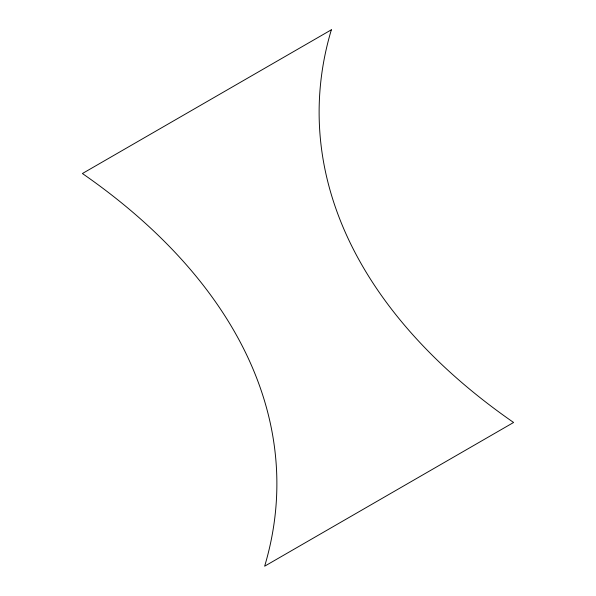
<?xml version="1.0" encoding="UTF-8"?>
<svg xmlns="http://www.w3.org/2000/svg" width="596" height="596" viewBox="0 0 596 596"><rect width="100%" height="100%" fill="white"/><g stroke="black" fill="none" stroke-linecap="round" stroke-linejoin="round"><path stroke-width="0.89" d="M331.354 29.8L82.404 173.525A839.615 484.749 0 0 1 264.646 566.2L513.596 422.475A839.615 484.749 0 0 1 331.354 29.8"/></g></svg>
